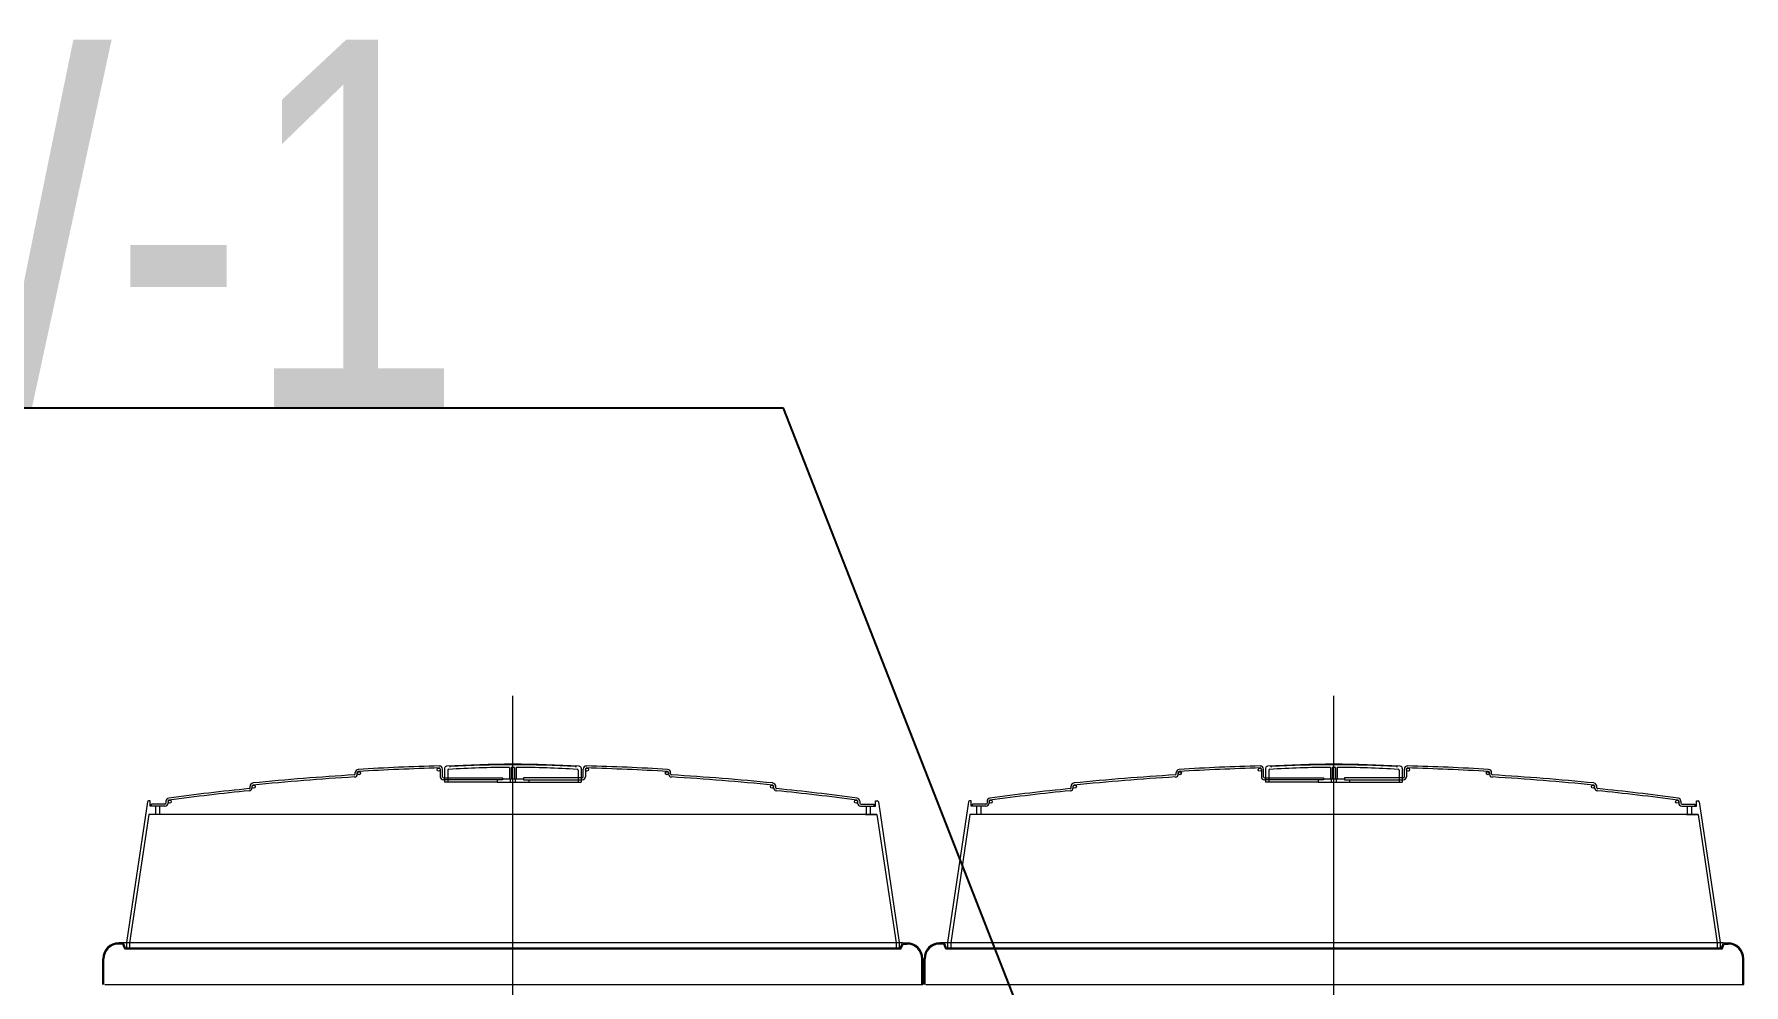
# Model space of a CAD drawing. Extents: x -562219 to -386232, y -244737 to -38219.
# Drawn here: x -450922 to -449297, y -192830 to -191927 of the extents above; entities that cross this region are included whole.
import ezdxf

# ---------------------------------------------------------------- set-up
doc = ezdxf.new("R2010")
doc.units = 0
doc.header["$LTSCALE"] = 1000
doc.header["$MEASUREMENT"] = 0
doc.layers.get('0').update_dxf_attribs({"linetype": 'CONTINUOUS'})
doc.layers.add('SYTM$0$FQCA-OUAC', color=5, linetype='CONTINUOUS', lineweight=18)
doc.layers.add('VRV-DIM', color=3, linetype='CONTINUOUS')
doc.styles.add('HZF', font='ROS', dxfattribs={"width": 0.8, "bigfont": 'JD'})

# ---------------------------------------------------------------- blocks, each defined once
blk = doc.blocks.new('SYTM$0$1')
for p, q in [((-391.1, 595.3), (-391.1, 927.9)), ((389.3, 595.3), (389.3, 927.9)), ((-541, 853.7), (-541, 854.9)), ((-539, 853.7), (-539, 854.9)), ((-460.1, 858.3), (-460.1, 851)), ((-458.1, 851), (-458.1, 858.2)), ((-457.1, 850), (-401.1, 850)), ((-401.1, 848), (-457.1, 848)), ((-456.1, 859), (-456.1, 846)), ((-406.1, 846), (-456.1, 846)), ((-453.1, 857.1), (-453.1, 846)), ((-451.1, 861.2), (-451.1, 860.1)), ((-450.6, 860.7), (-451.1, 860.1)), ((-406.1, 848), (-406.1, 846)), ((-406.1, 846), (-376.1, 846)), ((-401.1, 850), (-401.1, 848)), ((-401.1, 849), (-381.1, 849)), ((-394.3, 859.9), (-394.3, 849)), ((-394.3, 849), (-387.9, 849)), ((-393.6, 849), (-393.6, 846)), ((-392.7, 859.9), (-392.7, 849)), ((-389.5, 859.9), (-389.5, 849)), ((-388.6, 846), (-388.6, 849)), ((-387.9, 859.9), (-387.9, 849)), ((-381.1, 850), (-381.1, 848)), ((-325.2, 850), (-381.1, 850)), ((-381.1, 848), (-325.2, 848)), ((-376.1, 848), (-376.1, 846)), ((-376.1, 846), (-326.2, 846)), ((-331.7, 860.7), (-331.2, 860.1)), ((-331.2, 861.2), (-331.2, 860.1)), ((-329.2, 857.1), (-329.2, 846)), ((-326.2, 859), (-326.2, 846)), ((-324.2, 851), (-324.2, 858.2)), ((-322.2, 858.3), (-322.2, 851)), ((-243.2, 853.7), (-243.2, 854.9)), ((-241.2, 853.7), (-241.2, 854.9)), ((239.4, 853.7), (239.4, 854.9)), ((241.4, 853.7), (241.4, 854.9)), ((320.4, 858.3), (320.4, 851)), ((322.4, 851), (322.4, 858.2)), ((323.4, 850), (379.3, 850)), ((379.3, 848), (323.4, 848)), ((324.4, 859), (324.4, 846)), ((374.3, 846), (324.4, 846)), ((327.4, 857.1), (327.4, 846)), ((329.4, 861.2), (329.4, 860.1)), ((329.9, 860.7), (329.4, 860.1)), ((374.3, 848), (374.3, 846)), ((374.3, 846), (404.3, 846)), ((379.3, 850), (379.3, 848)), ((379.3, 849), (399.3, 849)), ((386.1, 859.9), (386.1, 849)), ((386.1, 849), (392.5, 849)), ((386.8, 849), (386.8, 846)), ((387.7, 859.9), (387.7, 849)), ((390.9, 859.9), (390.9, 849)), ((391.8, 846), (391.8, 849)), ((392.5, 859.9), (392.5, 849)), ((455.3, 850), (399.3, 850)), ((399.3, 850), (399.3, 848)), ((399.3, 848), (455.3, 848)), ((404.3, 848), (404.3, 846)), ((404.3, 846), (454.3, 846)), ((448.8, 860.7), (449.3, 860.1)), ((449.3, 861.2), (449.3, 860.1)), ((451.3, 857.1), (451.3, 846)), ((454.3, 859), (454.3, 846)), ((456.3, 851), (456.3, 858.2)), ((458.3, 858.3), (458.3, 851)), ((537.2, 853.7), (537.2, 854.9)), ((539.2, 853.7), (539.2, 854.9)), ((-641, 840.6), (-641, 842)), ((-639, 840.6), (-639, 842)), ((-143.3, 840.6), (-143.3, 842)), ((-141.3, 840.6), (-141.3, 842)), ((139.5, 840.6), (139.5, 842)), ((141.5, 840.6), (141.5, 842)), ((637.2, 840.6), (637.2, 842)), ((639.2, 840.6), (639.2, 842)), ((-738.5, 827.1), (-758.4, 693.6)), ((-737.3, 815), (-755.4, 693.3)), ((-735.9, 828), (-737.5, 828)), ((-45, 815), (-737.3, 815)), ((-735.9, 823), (-735.9, 828)), ((-721.9, 823), (-735.9, 823)), ((-734.6, 823), (-734.6, 825)), ((-721.9, 825), (-734.6, 825)), ((-730.9, 823), (-730.9, 815)), ((-726.9, 823), (-726.9, 815)), ((-720.9, 827.7), (-720.9, 826)), ((-718.9, 827.7), (-718.9, 826)), ((-63.4, 827.7), (-63.4, 826)), ((-61.4, 827.7), (-61.4, 826)), ((-60.4, 825), (-47.6, 825)), ((-60.4, 823), (-46.4, 823)), ((-55.9, 815), (-45, 815)), ((-55.4, 823), (-55.4, 815)), ((-51.4, 823), (-51.4, 815)), ((-47.6, 823), (-47.6, 825)), ((-46.4, 828), (-44.7, 828)), ((-46.4, 823), (-46.4, 828)), ((-45, 815), (-26.9, 693.3)), ((-43.7, 827.1), (-23.9, 693.6)), ((41.9, 827.1), (22.1, 693.6)), ((43.2, 815), (25.1, 693.3)), ((44.6, 828), (42.9, 828)), ((735.5, 815), (43.2, 815)), ((44.6, 823), (44.6, 828)), ((58.6, 823), (44.6, 823)), ((58.6, 825), (45.8, 825)), ((45.8, 823), (45.8, 825)), ((49.6, 823), (49.6, 815)), ((53.6, 823), (53.6, 815)), ((59.6, 827.7), (59.6, 826)), ((61.6, 827.7), (61.6, 826)), ((717.1, 827.7), (717.1, 826)), ((719.1, 827.7), (719.1, 826)), ((720.1, 825), (732.8, 825)), ((720.1, 823), (734.1, 823)), ((724.6, 815), (735.5, 815)), ((725.1, 823), (725.1, 815)), ((729.1, 823), (729.1, 815)), ((732.8, 823), (732.8, 825)), ((734.1, 823), (734.1, 828)), ((734.1, 828), (735.7, 828)), ((735.5, 815), (753.6, 693.3)), ((736.7, 827.1), (756.6, 693.6)), ((-20.9, 693.1), (-765.8, 693.1)), ((-762, 692.1), (-765.8, 692.1)), ((-760, 687.1), (-762, 692.1)), ((-759.4, 688.1), (-761.4, 693.1)), ((-22.2, 687.1), (-760, 687.1)), ((-22.9, 688.1), (-759.4, 688.1)), ((-758.4, 693.6), (-758.4, 688.1)), ((-755.4, 693.3), (-755.4, 688.1)), ((-26.9, 693.3), (-26.9, 688.1)), ((-23.9, 693.6), (-23.9, 688.1)), ((-22.9, 688.1), (-20.9, 693.1)), ((-22.2, 687.1), (-20.2, 692.1)), ((-20.9, 693.1), (-16.5, 693.1)), ((-20.2, 692.1), (-16.5, 692.1)), ((759.6, 693.1), (14.7, 693.1)), ((18.4, 692.1), (14.7, 692.1)), ((20.4, 687.1), (18.4, 692.1)), ((21.1, 688.1), (19.1, 693.1)), ((758.3, 687.1), (20.4, 687.1)), ((757.6, 688.1), (21.1, 688.1)), ((22.1, 693.6), (22.1, 688.1)), ((25.1, 693.3), (25.1, 688.1)), ((753.6, 693.3), (753.6, 688.1)), ((756.6, 693.6), (756.6, 688.1)), ((757.6, 688.1), (759.6, 693.1)), ((758.3, 687.1), (760.2, 692.1)), ((759.6, 693.1), (764, 693.1)), ((760.2, 692.1), (764, 692.1)), ((-780.8, 653.6), (-780.8, 678.1)), ((-779.8, 653.6), (-779.8, 678.1)), ((-2.5, 653.6), (-2.5, 678.1)), ((-1.5, 653.6), (-1.5, 678.1)), ((-0.3, 653.6), (-0.3, 678.1)), ((0.7, 653.6), (0.7, 678.1)), ((778, 653.6), (778, 678.1)), ((779, 653.6), (779, 678.1)), ((-779.1, 653.6), (-1.5, 653.6)), ((1.4, 653.6), (779, 653.6))]:
    blk.add_line(p, q)
for centre in [(-537.5, 854.4), (-461.6, 857.7), (-320.7, 857.7), (-244.7, 854.4), (242.9, 854.4), (318.9, 857.7), (459.8, 857.7), (535.7, 854.4), (-637.5, 841.6), (-144.8, 841.6), (143, 841.6), (635.7, 841.6), (-717.4, 827.3), (-64.9, 827.3), (63.1, 827.3), (715.6, 827.3)]:
    blk.add_circle(centre, 1.5)
for centre, radius, start, end in [((-391.1, -136.4), 999.3, 86.3807, 93.6193), ((-391.1, -136.4), 998.8, 86.5872, 93.4128), ((389.3, -136.4), 999.3, 86.3807, 93.6193), ((389.3, -136.4), 998.8, 86.5872, 93.4128), ((-391.1, -1646), 2503.3, 93.4545, 95.6655), ((-391.1, -1646), 2501.3, 93.4545, 95.6655), ((-542, 853.7), 0.999, 273.4545, 0), ((-542, 853.7), 3, 273.4545, 0), ((-538, 854.9), 3, 93.3615, 180), ((-538, 854.9), 0.999, 93.3615, 180), ((-391.1, -1646), 2508.3, 91.6, 93.3615), ((-391.1, -1646), 2506.3, 91.6, 93.3615), ((-461.1, 858.2), 3, 0, 91.6), ((-461.1, 858.2), 0.999, 0, 91.6), ((-457.1, 851), 3, 180, 270), ((-457.1, 851), 3, 180, 270), ((-457.1, 851), 0.999, 180, 270), ((-457.1, 851), 0.999, 180, 270), ((-454.1, 859), 2, 93.6193, 180), ((-452.1, 857.1), 0.999, 93.5113, 180), ((-391.1, -136.4), 996.3, 90.1839, 93.5113), ((-391.1, -136.4), 996.3, 89.9081, 90.092), ((-391.1, -136.4), 996.3, 86.4887, 89.8161), ((-330.2, 857.1), 0.999, 0, 86.4887), ((-328.2, 859), 2, 0, 86.3807), ((-325.2, 851), 0.999, 270, 0), ((-325.2, 851), 3, 270, 0), ((-321.2, 858.2), 3, 88.4, 180), ((-321.2, 858.2), 0.999, 88.4, 180), ((-391.1, -1646), 2508.3, 86.6385, 88.4), ((-391.1, -1646), 2506.3, 86.6385, 88.4), ((-244.2, 854.9), 0.999, 0, 86.6385), ((-244.2, 854.9), 3, 0, 86.6385), ((-240.2, 853.7), 3, 180, 266.5455), ((-240.2, 853.7), 0.999, 180, 266.5455), ((-391.1, -1646), 2501.3, 84.3345, 86.5455), ((-391.1, -1646), 2503.3, 84.3345, 86.5455), ((389.3, -1646), 2503.3, 93.4545, 95.6655), ((389.3, -1646), 2501.3, 93.4545, 95.6655), ((238.4, 853.7), 0.999, 273.4545, 0), ((238.4, 853.7), 3, 273.4545, 0), ((242.4, 854.9), 3, 93.3615, 180), ((242.4, 854.9), 0.999, 93.3615, 180), ((389.3, -1646), 2508.3, 91.6, 93.3615), ((389.3, -1646), 2506.3, 91.6, 93.3615), ((319.4, 858.2), 3, 0, 91.6), ((319.4, 858.2), 0.999, 0, 91.6), ((323.4, 851), 3, 180, 270), ((323.4, 851), 3, 180, 270), ((323.4, 851), 0.999, 180, 270), ((323.4, 851), 0.999, 180, 270), ((326.4, 859), 2, 93.6193, 180), ((328.4, 857.1), 0.999, 93.5113, 180), ((389.3, -136.4), 996.3, 90.1839, 93.5113), ((389.3, -136.4), 996.3, 89.9081, 90.092), ((389.3, -136.4), 996.3, 86.4887, 89.8161), ((450.3, 857.1), 0.999, 0, 86.4887), ((452.3, 859), 2, 0, 86.3807), ((455.3, 851), 3, 270, 0), ((455.3, 851), 0.999, 270, 0), ((459.3, 858.2), 3, 88.4, 180), ((459.3, 858.2), 0.999, 88.4, 180), ((389.3, -1646), 2506.3, 86.6385, 88.4), ((389.3, -1646), 2508.3, 86.6385, 88.4), ((536.2, 854.9), 0.999, 0, 86.6385), ((536.2, 854.9), 3, 0, 86.6385), ((540.2, 853.7), 3, 180, 266.5455), ((540.2, 853.7), 0.999, 180, 266.5455), ((389.3, -1646), 2501.3, 84.3345, 86.5455), ((389.3, -1646), 2503.3, 84.3345, 86.5455), ((-717.9, 827.7), 3, 97.5249, 180), ((-391.1, -1646), 2498.3, 95.7599, 97.5249), ((-391.1, -1646), 2496.3, 95.7599, 97.5249), ((-642, 840.6), 0.999, 275.7599, 0), ((-642, 840.6), 3, 275.7599, 0), ((-638, 842), 3, 95.6655, 180), ((-638, 842), 0.999, 95.6655, 180), ((-144.3, 842), 0.999, 0, 84.3345), ((-144.3, 842), 3, 0, 84.3345), ((-140.3, 840.6), 3, 180, 264.2401), ((-140.3, 840.6), 0.999, 180, 264.2401), ((-391.1, -1646), 2496.3, 82.4751, 84.2401), ((-391.1, -1646), 2498.3, 82.4751, 84.2401), ((-64.4, 827.7), 3, 0, 82.4751), ((62.6, 827.7), 3, 97.5249, 180), ((389.3, -1646), 2498.3, 95.7599, 97.5249), ((389.3, -1646), 2496.3, 95.7599, 97.5249), ((138.5, 840.6), 0.999, 275.7599, 0), ((138.5, 840.6), 3, 275.7599, 0), ((142.5, 842), 3, 95.6655, 180), ((142.5, 842), 0.999, 95.6655, 180), ((636.2, 842), 0.999, 0, 84.3345), ((636.2, 842), 3, 0, 84.3345), ((640.2, 840.6), 3, 180, 264.2401), ((640.2, 840.6), 0.999, 180, 264.2401), ((389.3, -1646), 2496.3, 82.4751, 84.2401), ((389.3, -1646), 2498.3, 82.4751, 84.2401), ((716.1, 827.7), 3, 0, 82.4751), ((-737.5, 827), 0.999, 90, 171.5422), ((-721.9, 826), 0.999, 270, 0), ((-721.9, 826), 3, 270, 0), ((-717.9, 827.7), 0.999, 97.5249, 180), ((-64.4, 827.7), 0.999, 0, 82.4751), ((-60.4, 826), 3, 180, 270), ((-60.4, 826), 0.999, 180, 270), ((-44.7, 827), 0.999, 8.4578, 90), ((42.9, 827), 0.999, 90, 171.5422), ((58.6, 826), 3, 270, 0), ((58.6, 826), 0.999, 270, 0), ((62.6, 827.7), 0.999, 97.5249, 180), ((716.1, 827.7), 0.999, 0, 82.4751), ((720.1, 826), 3, 180, 270), ((720.1, 826), 0.999, 180, 270), ((735.7, 827), 0.999, 8.4578, 90), ((-765.8, 678.1), 15, 90, 180), ((-765.8, 678.1), 14, 90, 180), ((-16.5, 678.1), 15, 0, 90), ((-16.5, 678.1), 14, 0, 90), ((14.7, 678.1), 15, 90, 180), ((14.7, 678.1), 14, 90, 180), ((764, 678.1), 15, 0, 90), ((764, 678.1), 14, 0, 90)]:
    blk.add_arc(centre, radius, start, end)

msp = doc.modelspace()

# ---------------------------------------------------------------- linework, layer by layer
at = {"layer": 'VRV-DIM'}
for p, q in [((-450210, -192282.7), (-451572.4, -192282.7)), ((-449943.9, -192962), (-450210, -192282.7))]:
    msp.add_line(p, q, dxfattribs=at)

# ---------------------------------------------------------------- block references
at = {"layer": 'SYTM$0$FQCA-OUAC'}
msp.add_blockref('SYTM$0$1', (-450076, -193483.8), dxfattribs=at)

# ---------------------------------------------------------------- texts
at = {"layer": 'VRV-DIM', "color": 7, "style": 'HZF', "width": 0.8}
msp.add_text('SW-1', height=350, dxfattribs=at).set_placement((-451450.4, -192282.7))

doc.saveas('drawing.dxf')
